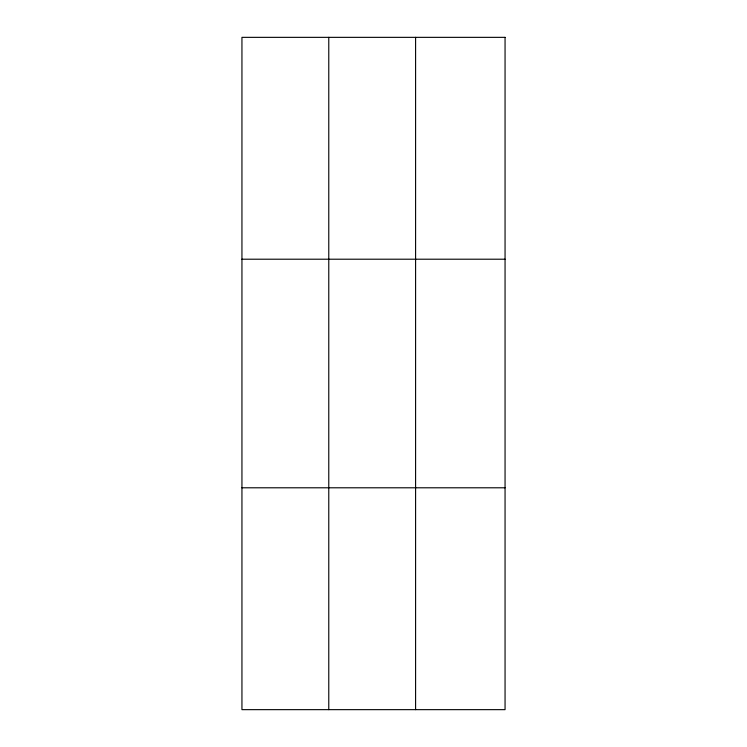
<?xml version="1.0" encoding="UTF-8"?>
<svg xmlns="http://www.w3.org/2000/svg" width="747" height="747" viewBox="0 0 747 747"><rect width="100%" height="100%" fill="white"/><g stroke="black" fill="none" stroke-linecap="round" stroke-linejoin="round"><path stroke-width="1.12" d="M328.773 37.35L328.773 709.65M415.593 37.35L415.593 709.65M241.944 259.209L505.056 259.209M241.944 487.791L505.056 487.791M505.056 37.35L505.056 709.65L241.944 709.65L241.944 37.35L505.056 37.35"/></g></svg>
